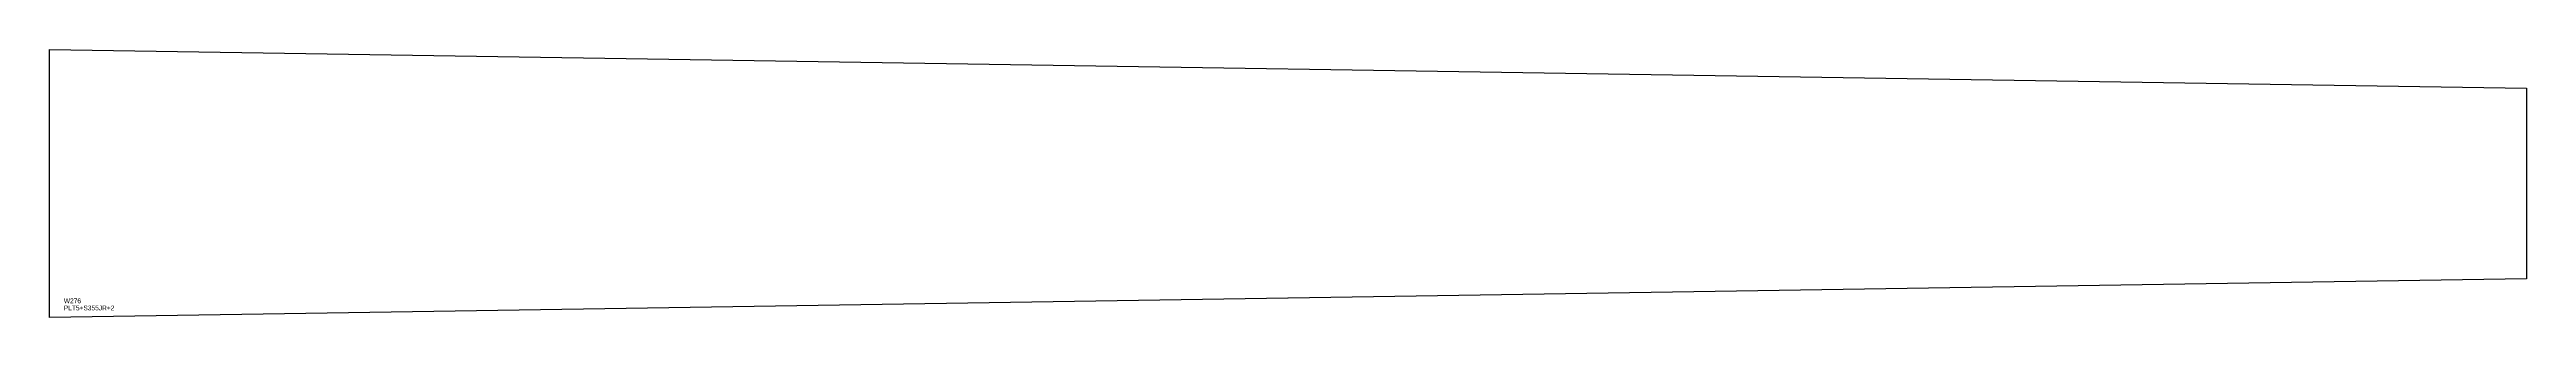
# Model space of a CAD drawing. Extents: x 0 to 5197, y 0 to 563.
import ezdxf

# ---------------------------------------------------------------- set-up
doc = ezdxf.new("R2010")
doc.units = 0
for name, color, linetype in [('CUT', 7, 'CONTINUOUS'), ('SCRIBE', 3, 'CONTINUOUS'), ('TEXT', 7, 'CONTINUOUS')]:
    doc.layers.add(name, color=color, linetype=linetype)

msp = doc.modelspace()

# ---------------------------------------------------------------- linework, layer by layer
at = {"layer": 'CUT', "color": 7, "linetype": 'CONTINUOUS'}
msp.add_lwpolyline([(0, 0), (0, 562.72), (5196.84, 481.48), (5196.84, 81.24)], close=True, dxfattribs=at)

# ---------------------------------------------------------------- texts
at = {"layer": 'SCRIBE', "color": 3}
msp.add_text('W276', height=10, dxfattribs=at).set_placement((30, 30))
at = {"layer": 'TEXT', "color": 7}
msp.add_text('PLT5+S355JR+2', height=10, dxfattribs=at).set_placement((30, 15))

doc.saveas('drawing.dxf')
